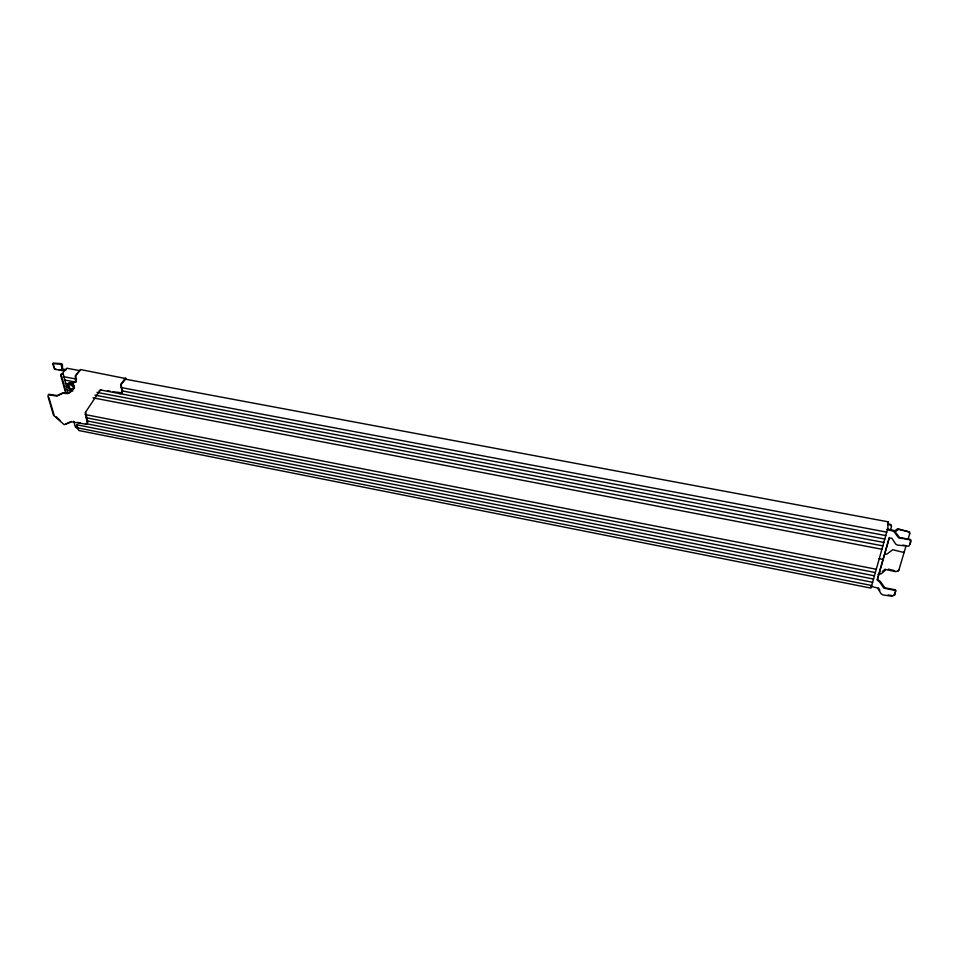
<?xml version="1.0" encoding="UTF-8"?>
<svg xmlns="http://www.w3.org/2000/svg" width="959" height="959" viewBox="0 0 959 959"><rect width="100%" height="100%" fill="white"/><g stroke="black" fill="none" stroke-linecap="round" stroke-linejoin="round"><path stroke-width="1.44" d="M87.365 423.626L85.207 412.706L100.479 389.738M883.239 558.761L883.167 559.445L879.007 558.629M76.972 424.513L77.787 427.906L871.719 585.505L887.746 528.493L888.406 521.864L124.274 378.961M68.113 393.07L62.934 372.667L66.854 368.22L80.112 370.689M904.253 551.893L904.121 552.54L892.697 549.723L886.979 554.038L885.193 554.374M887.554 524.741L888.406 521.864M890.443 529.943L891.438 526.875L891.055 525.508L889.401 524.669M889.317 537.424L877.329 579.452L880.254 581.394L884.881 587.831L895.49 589.833L895.874 591.068L893.836 595.323M905.967 546.162L898.703 570.653L895.778 571.66L886.008 569.598L881.321 573.758L877.905 574.453M907.969 539.665L909.815 533.288L909.444 531.897L897.636 528.733L893.884 531.562M909.971 544.34L910.642 539.545L899.614 537.519L894.004 530.483L887.315 529.02M85.615 412.19L87.808 422.056L86.754 424.358L71.625 421.828L64.217 424.693L53.536 415.271L47.95 396.355L48.262 394.772L56.809 396.067L62.623 393.322L68.101 393.574L72.009 390.493M75.941 375.377L75.965 381.406L73.651 382.557L69.276 382.737L68.628 384.199M68.209 384.715L68.856 383.252L73.232 383.073L75.557 381.922L75.281 375.832L80.412 369.539L126.097 378.625M77.787 427.906L78.83 430.507L870.916 588.119L871.719 585.505M73.615 388.803L74.466 387.748L73.783 385.278L71.002 383.576L68.041 385.41L68.736 387.868L71.517 389.57L73.615 388.803L72.932 386.333L73.783 385.278M71.517 389.57L72.369 388.515M68.736 387.868L69.587 386.813M76.732 374.406L79.106 371.493M68.041 385.41L71.002 383.576M897.78 570.965L898.835 569.994M882.388 571.588L885.205 569.095M894.723 532.065L898.595 529.416L907.682 531.622L909.312 532.557L909.683 533.947M99.173 390.852L101.366 390.193M71.457 391.344L68.509 393.058L63.042 392.806L57.228 395.552L48.693 394.257M71.194 421.445L65.524 424.202M125.629 377.978L120.702 384.379L122.177 391.62L121.709 393.298L119.767 393.693M62.599 373.734L61.424 373.998L61.184 375.041L65.847 391.5M62.167 374.25L61.004 374.501L60.765 375.556L65.811 393.382M879.619 573.422L880.506 573.254M886.763 532.137L120.69 387.46M884.809 539.042L100.515 389.941M85.567 423.986L87.161 423.842M882.879 545.875L94.977 395.12M881.92 549.267L92.939 397.829M59.086 369.718L63.282 370.258M62.934 370.761L54.435 369.203L52.841 363.605L61.076 364.168L62.059 369.491L65.62 370.222M902.899 545.18L905.56 545.539M888.118 594.988L891.954 595.539M876.274 569.262L85.147 414.552M66.039 369.718L62.503 368.939L62.431 364.42L61.436 363.653L53.201 363.089L53.884 367.465M887.075 529.668L893.812 531.286L898.547 537.843L909 539.485L910.666 540.253L911.05 541.583L908.88 546.162L897.6 545.144L895.73 544.101L891.822 538.203L889.257 538.095L877.257 580.123L879.367 581.574L883.85 588.143L895.514 590.528L894.927 594.988L891.966 596.234L883.011 594.952L881.225 593.909L877.521 587.999L870.592 586.285M63.342 376.635L76.576 379.129M64.277 379.944L76.037 382.161M121.589 390.804L885.816 535.59M107.432 390.745L110.261 391.284M113.09 391.823L122.105 392.77L122.572 391.104L121.122 384.487L125.701 379.141M65.2 383.228L69.611 384.068M66.123 386.513L69.072 387.076M97.015 392.399L883.874 542.458M875.351 572.547L86.022 417.716M67.046 389.774L72.932 390.9M86.909 420.869L874.464 575.808M86.31 423.71L873.541 579.056M77.439 422.38L80.148 422.907M76.912 424.801L872.63 582.293M888.37 569.119L894.663 570.689M54.795 368.688L56.281 369.359M72.932 386.333L70.139 384.631M889.461 523.998L891.115 524.837L891.51 526.203M77.535 428.721L75.281 426.815L73.699 421.217M56.101 416.733L60.429 420.749M68.88 386.669L71.601 391.008M75.677 426.299L76.54 427.486M878.396 587.831L879.882 590.193M48.777 397.194L53.956 414.756"/></g></svg>
